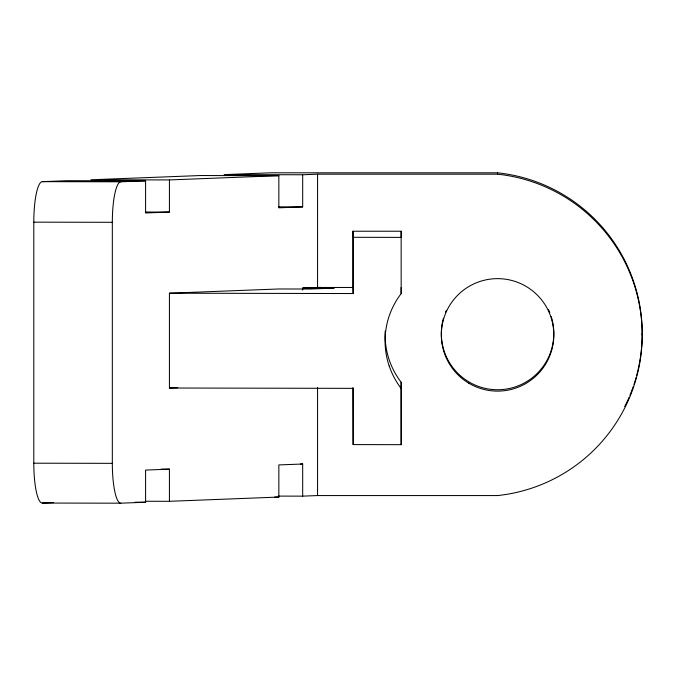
<?xml version="1.0" encoding="UTF-8"?>
<svg xmlns="http://www.w3.org/2000/svg" width="676" height="676" viewBox="0 0 676 676"><rect width="100%" height="100%" fill="white"/><g stroke="black" fill="none" stroke-linecap="round" stroke-linejoin="round"><path stroke-width="1.01" d="M145.34 501.262L169.422 501.305L169.422 469.161L145.594 470.09L145.594 502.226L120.835 503.189L42.309 503.045A40.171 8.509 -89.9 0 1 33.8 463.195L33.8 222.159A40.171 8.509 -89.9 0 1 42.309 181.658L67.068 180.703L145.594 180.847L145.594 212.982L169.422 212.061L169.422 179.926L278.85 175.684L278.85 207.819L302.679 206.898L302.679 174.763L317.576 174.188L497.57 174.188L497.57 172.819L270.738 172.811L224.153 174.619L302.679 174.763M120.835 503.189A40.171 8.509 -89.9 0 1 112.326 463.339L112.326 222.303A40.171 8.509 -89.9 0 1 120.835 181.802L145.594 180.847M169.422 501.305L278.85 497.063L278.85 464.927L302.679 464.006L302.679 496.142L278.596 496.099M317.576 174.188L317.559 287.469L352.965 287.469L353.151 293.545L169.422 293.207L169.422 388.016L353.151 388.354L353.151 444.588L401.181 444.681L401.155 382.278A77.951 77.951 0 0 1 385.176 331.105M389.199 366.046A76.439 74.706 87.8 0 1 389.199 315.979A77.03 75.281 87.8 0 1 401.164 293.629L401.155 231.226L352.965 231.226L352.965 287.469M642.2 334.873L642.2 333.505M169.422 293.207L278.85 288.973L310.343 289.024L334.172 288.103L302.679 288.044L302.679 290.156M302.679 288.044L320.635 287.351M169.422 388.016L177.839 387.686M42.309 503.045L53.657 502.606M302.679 496.142L317.559 495.567L497.57 495.567A161.589 161.581 0 0 0 497.57 174.188M278.85 175.684L200.324 175.54L90.897 179.782L169.422 179.926M42.309 181.658L120.835 181.802M278.596 206.856L302.679 206.898M145.34 212.019L169.422 212.061M33.8 222.159L112.326 222.303M352.965 231.226L353.151 237.301L401.181 237.386L401.155 231.226M33.8 463.195L112.326 463.339M300.583 463.998L302.679 464.006M161.049 469.152L169.422 469.161M274.659 497.054L278.85 497.063M135.124 502.209L145.594 502.226M353.151 444.588L352.965 387.483M401.181 444.681L401.155 382.278M401.155 287.477L401.164 293.629M353.151 237.301L353.151 293.545M317.559 387.525L317.559 495.567M401.164 388.438A77.03 75.281 87.8 0 1 389.215 366.037M551.21 316.588A56.243 56.243 0 0 1 498.465 389.739A56.243 56.243 0 0 1 443.422 318.295M445.467 312.337A56.243 56.243 0 0 1 446.295 310.394M548.532 309.701A56.243 56.243 0 0 1 549.791 312.608M641.448 349.044A161.589 161.581 0 0 1 636.623 375.577M636.074 377.571A161.589 161.581 0 0 1 633.936 384.517M633.268 386.495A161.589 161.581 0 0 1 629.931 395.274M629.119 397.192A161.589 161.581 0 0 1 624.725 406.597M497.57 172.819A161.589 161.581 0 0 1 641.642 346.965M468.865 383.241A56.243 56.243 0 0 0 553.813 335.55A56.243 56.243 0 0 0 470.04 285.838A56.243 56.243 0 0 0 468.865 383.241"/></g></svg>
